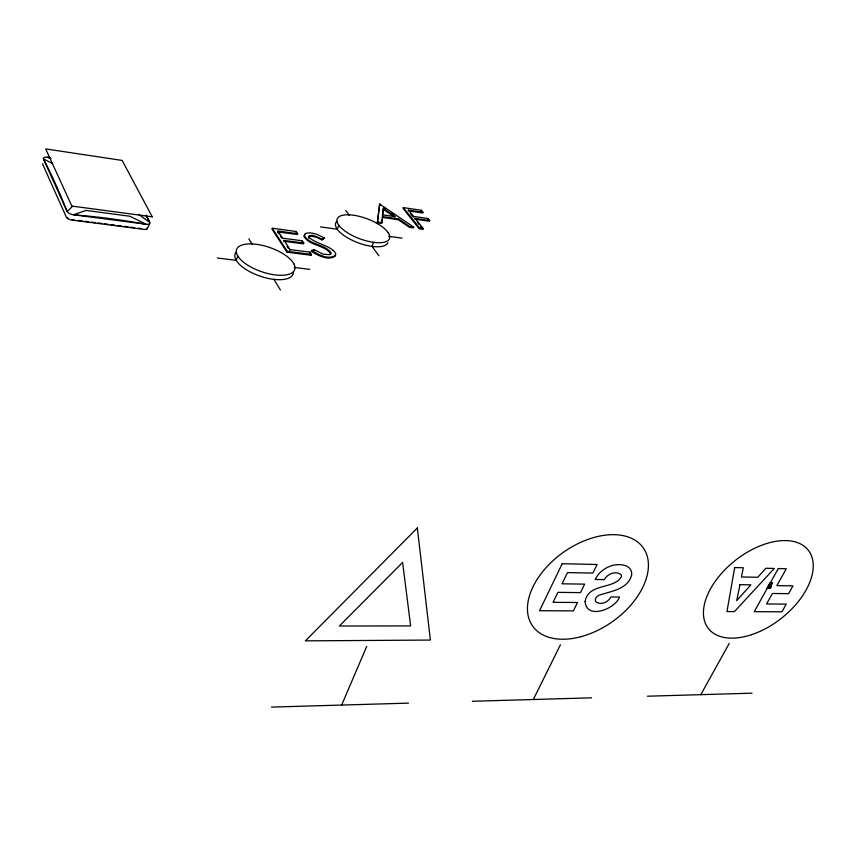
<?xml version="1.0" encoding="UTF-8"?>
<svg xmlns="http://www.w3.org/2000/svg" width="856" height="856" viewBox="0 0 856 856"><rect width="100%" height="100%" fill="white"/><g stroke="black" fill="none" stroke-linecap="round" stroke-linejoin="round"><path stroke-width="1.28" d="M413.78 227.15L409.778 226.583L398.607 218.933L382.546 216.611L382.247 217.392L398.318 219.714L409.478 227.364L413.48 227.931L413.78 227.15L379.679 204.081L377.378 222.806L381.605 223.405L381.99 219.799M383.424 208.425L382.439 215.648L383.424 208.425L395.461 216.718L382.728 214.867M381.605 223.405L382.546 216.611M377.378 222.806L379.679 204.081M237.775 255.923L236.288 260.342L217.264 258.009M277.654 231.89L297.396 234.533L297.695 233.699L296.219 231.495L272.315 228.263L272.026 229.108L286.942 252.178L311.092 255.259L311.391 254.414L309.861 252.124L290.013 249.567L284.064 240.429L283.764 241.285L303.473 243.864L303.773 243.029L302.275 240.782L282.598 238.182L277.954 231.045L277.654 231.89L278.981 233.923M286.942 252.178L287.242 251.322L272.315 228.263M295.93 232.329L296.219 231.495M289.713 250.423L290.013 249.567M301.975 241.627L302.275 240.782M309.562 252.969L309.861 252.124M308.781 238.257L308.417 237.198L310.364 236.053L316.388 237.166L321.845 239.905L324.51 238.129C318.785 234.993 311.809 231.366 305.175 233.57L304.244 235.582C309.936 245.148 324.595 243.928 330.962 252.702A7.736 3.092 20 0 1 329.111 254.649L323.022 254.146L314.312 249.738L311.563 250.455L311.263 251.3C317.844 255.238 327.688 261.059 335.07 256.265L335.713 254.51A11.749 4.708 20 0 0 333.241 250.466M314.013 250.583L314.312 249.738M321.845 239.905L324.51 238.129M338.783 225.149L337.307 229.226L320.572 226.915M380.578 204.21L380.289 204.991L379.39 204.851M373.548 242.312L372.018 246.389L378.908 255.773M398.318 219.714L398.607 218.933M403.326 207.601L403.037 208.361L419.194 228.745L422.875 229.269L423.174 228.488L415.128 218.398L414.828 219.168L429.391 221.287L429.691 220.516L428.075 218.537L413.544 216.407L408.505 210.095L408.216 210.865L422.682 213.005L422.982 212.245L421.398 210.287L403.326 207.601L419.504 227.964L423.174 228.488M413.245 217.178L413.544 216.407M409.478 227.364L409.778 226.583M421.109 211.047L421.398 210.287M419.194 228.745L419.504 227.964M427.786 219.297L428.075 218.537M341.651 705.066L366.7 646.451M147.157 228.798L149.736 223.577M533.309 699.513L560.423 644.814M700.797 694.665L729.269 643.391M767.789 588.307L770.967 582.626M768.581 588.318L771.759 582.636M769.373 588.34L772.54 582.647L770.175 582.604L766.997 588.297L770.154 588.35L771.513 585.911L768.356 585.868M304.875 234.405L303.944 236.417C309.637 245.982 324.296 244.763 330.662 253.536A7.725 3.103 20 0 1 330.587 254.382M72.61 206.307L67.142 211.55A5.425 2.247 15.8 0 0 73.434 214.76A646.333 429.98 -16.8 0 1 146.162 224.272A5.254 2.161 17 0 0 149.725 222.41A1168.269 282.352 89.3 0 0 146.312 215.177M335.381 255.42C327.987 260.213 318.154 254.382 311.563 250.455M271.47 707.088L408.537 703.129M472.351 701.278L591.582 697.822M647.361 696.217L752.039 693.178M768.816 585.055L771.181 585.087M767.907 586.681L771.063 586.724M767.447 587.494L770.614 587.537M769.715 583.418L772.091 583.46M769.266 584.241L771.641 584.274M294.261 267.457L309.765 269.351M287.242 251.322L311.391 254.414M71.647 219.564L74.269 219.906M78.196 220.42L82.133 220.923M84.755 221.265L88.682 221.768M91.303 222.111L95.241 222.614M97.862 222.956L101.789 223.459M104.411 223.801L108.348 224.315M110.97 224.647L114.897 225.16M117.518 225.492L121.456 226.005M124.077 226.337L128.004 226.851M130.626 227.193L134.553 227.696M138.49 228.21L141.112 228.541M284.064 240.429L303.773 243.029M277.954 231.045L297.695 233.699M388.581 236.288L402.106 238.161M377.667 222.014L381.894 222.614M415.128 218.398L429.691 220.516M408.505 210.095L422.982 212.245M49.873 157.675L47.262 157.29A5.157 2.001 15.6 0 0 43.399 158.831L67.142 211.55A1203.472 250.883 -89.8 0 0 43.399 158.831L52.12 163.346M51.018 158.542L47.262 157.29A612.115 423.185 -15.7 0 1 49.862 157.547M322.145 239.081L312.772 235.325L309.273 235.603L309.07 237.422C315.96 243.586 326.104 244.516 333.241 250.466M383.135 209.196L394.07 216.739M383.499 207.206L385.639 208.682M392.069 213.133L394.209 214.61M138.651 214.364L149.725 222.41L145.98 215.327M410.366 213.572L412.528 216.279M417.247 222.196L418.851 224.219M420.467 226.241L422.875 229.269M345.696 210.48L349.248 215.338M310.065 253.729L311.092 255.259M280.308 235.967L281.645 238.011M287.07 246.357L288.397 248.39M248.829 238.803L252.199 244.27M273.867 279.356L280.447 290.002M335.263 254.286A11.749 4.708 20 0 1 335.413 255.345M293.426 271.716A30.698 12.829 19 0 1 270.089 278.789A30.698 12.829 19 0 1 236.866 261.315L235.721 259.379A30.698 12.829 19 0 1 235.742 252.67M42.928 163.635A4.366 1.712 15.6 0 0 42.8 164.523L66.415 217.338A4.59 1.915 15.7 0 0 71.743 220.056L144.118 229.397A4.451 1.851 17 0 0 147.157 227.814M68.287 218.344A3.617 1.509 15.7 0 1 67.41 217.403M387.907 242.74A27.906 10.7 20.5 0 1 365.459 245.105A27.906 10.7 20.5 0 1 337.917 230.082L336.697 228.37A27.906 10.7 20.5 0 1 336.783 221.383M585.097 601.522C586.467 620.236 615.282 609.023 619.509 597.049L610.895 596.964C608.391 602.164 600.848 605.577 595.915 601.8L595.316 600.163A4.847 3.007 -35.4 0 1 599.147 595.209C611.056 591.1 627.897 589.484 631.696 574.954C632.595 563.665 617.294 563.077 609.74 566.394A17.666 11.032 -35.8 0 0 597.755 575.275L595.134 579.469L604.315 579.64C607.214 573.927 615.539 570.513 621.007 574.537L621.595 576.313C614.726 589.87 588.329 582.476 585.097 601.522M734.683 567.571L726.958 611.569L734.427 611.601L774.273 568.459L765.853 568.277L757.795 577.265L741.435 576.965L743.318 567.763L734.683 567.571M739.98 584.669L736.716 600.634L750.883 584.841L739.98 584.669M562.21 563.719L539.526 610.724L573.392 610.884L577.533 602.506L553.062 602.324L557.898 592.352L580.486 592.62L584.669 584.134L562.06 583.803L567.496 572.6L592.855 573.081L597.103 564.5L562.21 563.719M778.286 568.555L754.232 611.687L781.892 611.815L786.257 604.111L766.548 603.962L772.422 593.476L788.569 593.679L792.988 585.868L776.831 585.622L786.3 568.726L778.286 568.555M417.343 527.97L305.378 640.855L430.386 640.063L417.343 527.97M402.62 562.424L339.383 626.004L410.634 625.918L402.62 562.424M85.974 210.426L73.434 214.76L146.162 224.272L129.93 216.258L85.974 210.426M152.25 216.814L71.861 206.071L45.689 148.912L122.151 160.425L152.25 216.814M388.282 232.811L386.998 231.12A27.938 10.646 20.5 0 0 353.368 215.198A27.938 10.646 20.5 0 0 338.174 224.293L339.404 226.005A27.938 10.646 20.5 0 0 373.355 242.291A27.938 10.646 20.5 0 0 388.282 232.811M293.822 263.755L292.591 261.85A30.741 12.765 19.1 0 0 256.137 244.281A30.741 12.765 19.1 0 0 237.198 254.949L238.353 256.886A30.741 12.765 19.1 0 0 275.161 274.904A30.741 12.765 19.1 0 0 293.822 263.755M581.063 636.671A67.742 42.458 -35.3 0 0 643.434 548.097A67.742 42.458 -35.3 0 0 539.355 576.077A67.742 42.458 -35.3 0 0 581.063 636.671M751.589 634.681A63.462 36.99 -38.1 0 0 808.877 551.007A63.462 36.99 -38.1 0 0 714.525 582.348A63.462 36.99 -38.1 0 0 751.589 634.681"/></g></svg>
